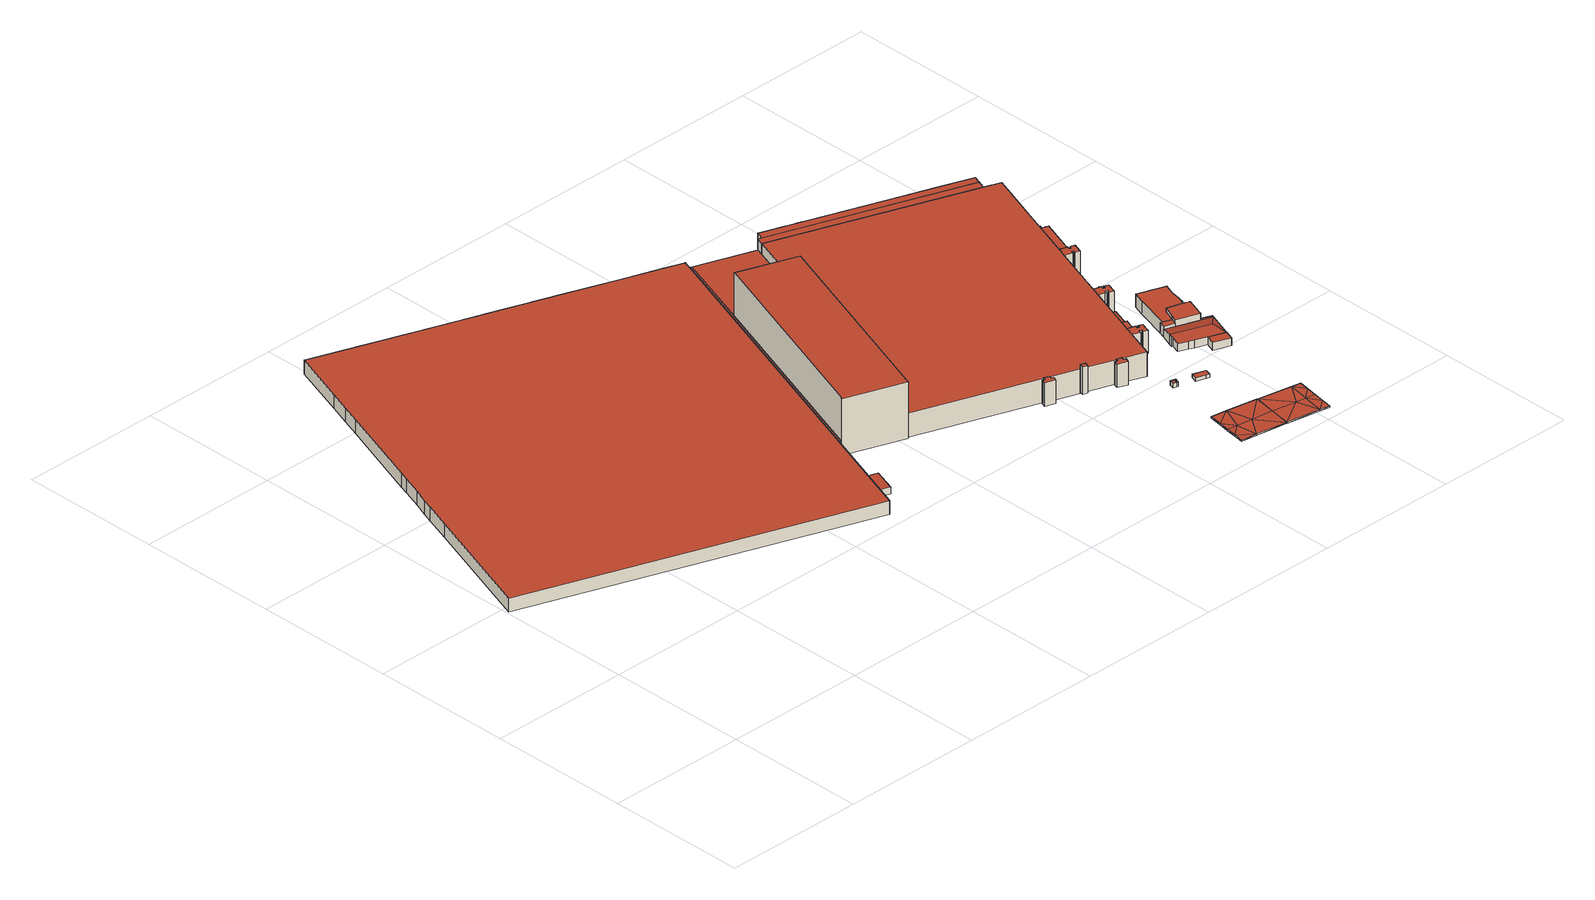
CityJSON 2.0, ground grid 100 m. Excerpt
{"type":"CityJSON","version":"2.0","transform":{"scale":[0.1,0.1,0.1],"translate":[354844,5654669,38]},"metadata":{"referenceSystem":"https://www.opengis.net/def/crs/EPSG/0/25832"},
"CityObjects":{
"building1":{"type":"Building","attributes":{"Geometrietyp2DReferenz":"3000","Gemeindeschluessel":"05315000","function":"51009_1610","roofType":"1000","measuredHeight":5.08},"geometry":[{"type":"Solid","lod":"2","boundaries":[[[[0,1,2,3]],[[4,5,1,0]],[[6,7,5,4]],[[3,2,7,6]],[[4,0,3,6]],[[1,5,7,2]]]],"semantics":{"surfaces":[{"type":"WallSurface"},{"type":"RoofSurface"},{"type":"GroundSurface"}],"values":[[0,0,0,0,1,2]]}}]},
"building2":{"type":"Building","attributes":{"Gemeindeschluessel":"05315000","Geometrietyp2DReferenz":"3000","function":"31001_2111"},"address":[{"country":"Germany","locality":"Köln","thoroughfareNumber":"6","thoroughfareName":"Edsel-Ford-Str."}],"children":["building2-1","building2-2","building2-3","building2-4","building2-5","building2-6","building2-7"]},
"building2-1":{"type":"BuildingPart","attributes":{"roofType":"1000","measuredHeight":9.84,"storeysAboveGround":1},"parents":["building2"],"geometry":[{"type":"Solid","lod":"2","boundaries":[[[[8,9,10,11]],[[12,13,9,8]],[[14,15,13,12]],[[16,17,15,14]],[[18,19,17,16]],[[20,21,19,18]],[[22,23,21,20]],[[24,25,23,22]],[[26,27,25,24]],[[28,29,27,26]],[[30,31,29,28]],[[32,33,31,30]],[[34,35,33,32]],[[36,37,35,34]],[[38,39,37,36]],[[40,41,39,38]],[[42,43,41,40]],[[44,45,43,42]],[[46,47,45,44]],[[48,49,47,46]],[[50,51,49,48]],[[52,53,51,50]],[[50,48,46,44,42,40,38,36,34,32,30,28,26,24,22,20,18,16,14,12,8,11,52]],[[9,13,15,17,19,21,23,25,27,29,31,33,35,37,39,41,43,45,47,49,51,53,10]],[[52,11,10,53]]]],"semantics":{"surfaces":[{"type":"WallSurface"},{"type":"RoofSurface"},{"type":"GroundSurface"},{"type":"ClosureSurface"}],"values":[[0,0,0,0,0,0,0,0,0,0,0,0,0,0,0,0,0,0,0,0,0,0,1,2,3]]}}]},
"building2-2":{"type":"BuildingPart","attributes":{"roofType":"1000","measuredHeight":9.87,"storeysAboveGround":1},"parents":["building2"],"geometry":[{"type":"MultiSurface","lod":"2","boundaries":[[[11,10,54,55]],[[56,57,53,52]],[[55,54,58,59]],[[56,52,11,55,59]],[[10,53,57,58,54]],[[53,10,11,52]],[[56,59,60,61]],[[58,57,61,60]]],"semantics":{"surfaces":[{"type":"WallSurface"},{"type":"RoofSurface"},{"type":"GroundSurface"},{"type":"ClosureSurface"}],"values":[0,0,0,1,2,3,0,3]}}]},
"building2-3":{"type":"BuildingPart","attributes":{"roofType":"1000","measuredHeight":9.78,"storeysAboveGround":1},"parents":["building2"],"geometry":[{"type":"Solid","lod":"2","boundaries":[[[[60,58,62,63]],[[64,65,57,61]],[[63,62,66,67]],[[64,61,60,63,67]],[[58,57,65,66,62]],[[60,61,57,58]],[[66,65,64,67]]]],"semantics":{"surfaces":[{"type":"WallSurface"},{"type":"RoofSurface"},{"type":"GroundSurface"},{"type":"ClosureSurface"}],"values":[[0,0,0,1,2,3,3]]}}]},
"building2-4":{"type":"BuildingPart","attributes":{"roofType":"1000","measuredHeight":9.75,"storeysAboveGround":1},"parents":["building2"],"geometry":[{"type":"MultiSurface","lod":"2","boundaries":[[[68,69,65,64]],[[67,66,70,71]],[[68,64,67,71]],[[65,69,70,66]],[[67,64,65,66]],[[68,72,73,69]],[[72,71,70,73]]],"semantics":{"surfaces":[{"type":"WallSurface"},{"type":"RoofSurface"},{"type":"GroundSurface"},{"type":"ClosureSurface"}],"values":[0,0,1,2,3,3,3]}}]},
"building2-5":{"type":"BuildingPart","attributes":{"roofType":"1000","measuredHeight":17.59,"storeysAboveGround":1},"parents":["building2"],"geometry":[{"type":"MultiSurface","lod":"2","boundaries":[[[74,75,69,76]],[[77,78,79,80]],[[80,74,76,81,77]],[[69,75,79,78,73]],[[81,76,68,72]],[[72,68,69,73]],[[74,80,79,75]],[[77,81,82,83]],[[73,78,83,82]]],"semantics":{"surfaces":[{"type":"WallSurface"},{"type":"RoofSurface"},{"type":"GroundSurface"},{"type":"ClosureSurface"}],"values":[0,0,1,2,0,3,3,0,3]}}]},
"building2-6":{"type":"BuildingPart","attributes":{"roofType":"1000","measuredHeight":17.57,"storeysAboveGround":1},"parents":["building2"],"geometry":[{"type":"MultiSurface","lod":"2","boundaries":[[[84,70,85,86]],[[87,88,78,83]],[[89,90,88,87]],[[91,92,90,89]],[[93,94,92,91]],[[95,96,94,93]],[[97,98,96,95]],[[99,100,98,97]],[[101,102,100,99]],[[103,104,102,101]],[[105,106,104,103]],[[107,108,106,105]],[[109,110,108,107]],[[111,112,110,109]],[[113,114,112,111]],[[115,116,114,113]],[[117,118,116,115]],[[119,120,118,117]],[[121,122,120,119]],[[123,124,122,121]],[[125,126,124,123]],[[127,128,126,125]],[[86,85,128,127]],[[125,123,121,119,117,115,113,111,109,107,105,103,101,99,97,95,93,91,89,87,83,82,84,86,127]],[[70,73,78,88,90,92,94,96,98,100,102,104,106,108,110,112,114,116,118,120,122,124,126,128,85]],[[84,82,72,71]],[[70,71,72,73]],[[82,83,78,73]]],"semantics":{"surfaces":[{"type":"WallSurface"},{"type":"RoofSurface"},{"type":"GroundSurface"},{"type":"ClosureSurface"}],"values":[0,0,0,0,0,0,0,0,0,0,0,0,0,0,0,0,0,0,0,0,0,0,0,1,2,0,3,3]}}]},
"building2-7":{"type":"BuildingPart","attributes":{"roofType":"1000","measuredHeight":17.78,"storeysAboveGround":1},"parents":["building2"],"geometry":[{"type":"MultiSurface","lod":"2","boundaries":[[[129,130,75,131]],[[132,133,130,129]],[[134,135,133,132]],[[136,137,135,134]],[[138,139,137,136]],[[140,141,139,138]],[[142,143,141,140]],[[144,145,143,142]],[[146,147,145,144]],[[148,149,147,146]],[[150,151,149,148]],[[152,79,151,150]],[[150,148,146,144,142,140,138,136,134,132,129,131,152]],[[130,133,135,137,139,141,143,145,147,149,151,79,75]],[[152,131,74,80]],[[75,79,80,74]]],"semantics":{"surfaces":[{"type":"WallSurface"},{"type":"RoofSurface"},{"type":"GroundSurface"},{"type":"ClosureSurface"}],"values":[0,0,0,0,0,0,0,0,0,0,0,0,1,2,0,3]}}]},
"building3":{"type":"Building","attributes":{"Geometrietyp2DReferenz":"3000","Gemeindeschluessel":"05315000","function":"31001_2111","roofType":"1000","measuredHeight":40.49},"address":[{"country":"Germany","locality":"Köln","thoroughfareNumber":"6","thoroughfareName":"Edsel-Ford-Str."}],"geometry":[{"type":"Solid","lod":"2","boundaries":[[[[153,154,155,156]],[[157,158,154,153]],[[159,160,158,157]],[[161,162,160,159]],[[163,164,162,161]],[[156,155,164,163]],[[161,159,157,153,156,163]],[[154,158,160,162,164,155]]]],"semantics":{"surfaces":[{"type":"WallSurface"},{"type":"RoofSurface"},{"type":"GroundSurface"}],"values":[[0,0,0,0,0,0,1,2]]}}]},
"building4":{"type":"Building","attributes":{"Geometrietyp2DReferenz":"3000","Gemeindeschluessel":"05315000","function":"31001_2111","roofType":"1000","measuredHeight":16.74,"storeysAboveGround":4},"address":[{"country":"Germany","locality":"Köln","thoroughfareNumber":"6","thoroughfareName":"Edsel-Ford-Str."}],"geometry":[{"type":"Solid","lod":"2","boundaries":[[[[165,166,167,168]],[[169,170,166,165]],[[171,172,170,169]],[[173,174,172,171]],[[175,176,174,173]],[[177,178,176,175]],[[179,180,178,177]],[[168,167,180,179]],[[177,175,173,171,169,165,168,179]],[[166,170,172,174,176,178,180,167]]]],"semantics":{"surfaces":[{"type":"WallSurface"},{"type":"RoofSurface"},{"type":"GroundSurface"}],"values":[[0,0,0,0,0,0,0,0,1,2]]}}]},
"building5":{"type":"Building","attributes":{"Geometrietyp2DReferenz":"3000","Gemeindeschluessel":"05315000","function":"31001_2111","roofType":"1000","measuredHeight":19.63},"address":[{"country":"Germany","locality":"Köln","thoroughfareNumber":"6","thoroughfareName":"Edsel-Ford-Str."}],"geometry":[{"type":"Solid","lod":"2","boundaries":[[[[181,182,183,184]],[[185,186,182,181]],[[187,188,186,185]],[[184,183,188,187]],[[185,181,184,187]],[[182,186,188,183]]]],"semantics":{"surfaces":[{"type":"WallSurface"},{"type":"RoofSurface"},{"type":"GroundSurface"}],"values":[[0,0,0,0,1,2]]}}]},
"building6":{"type":"Building","attributes":{"Geometrietyp2DReferenz":"3000","Gemeindeschluessel":"05315000","function":"31001_2111","roofType":"1000","measuredHeight":16.73,"storeysAboveGround":4},"address":[{"country":"Germany","locality":"Köln","thoroughfareNumber":"6","thoroughfareName":"Edsel-Ford-Str."}],"geometry":[{"type":"Solid","lod":"2","boundaries":[[[[189,190,191,192]],[[193,194,190,189]],[[195,196,194,193]],[[197,198,196,195]],[[199,200,198,197]],[[201,202,200,199]],[[203,204,202,201]],[[192,191,204,203]],[[201,199,197,195,193,189,192,203]],[[190,194,196,198,200,202,204,191]]]],"semantics":{"surfaces":[{"type":"WallSurface"},{"type":"RoofSurface"},{"type":"GroundSurface"}],"values":[[0,0,0,0,0,0,0,0,1,2]]}}]},
"building7":{"type":"Building","attributes":{"Geometrietyp2DReferenz":"3000","Gemeindeschluessel":"05315000","function":"53001_1800","roofType":"9999","measuredHeight":1},"geometry":[{"type":"Solid","lod":"2","boundaries":[[[[205,206,207]],[[206,208,207]],[[209,210,205]],[[210,206,205]],[[211,212,209]],[[212,210,209]],[[213,214,211]],[[214,212,211]],[[215,216,213]],[[216,214,213]],[[217,218,215]],[[218,216,215]],[[219,220,217]],[[220,218,217]],[[221,222,219]],[[222,220,219]],[[223,224,221]],[[224,222,221]],[[225,226,223]],[[226,224,223]],[[227,228,225]],[[228,226,225]],[[229,230,227]],[[230,228,227]],[[231,232,229]],[[232,230,229]],[[233,234,231]],[[234,232,231]],[[235,236,233]],[[236,234,233]],[[237,238,235]],[[238,236,235]],[[239,240,237]],[[240,238,237]],[[207,208,239]],[[208,240,239]],[[226,228,230]],[[226,230,241]],[[241,230,242]],[[242,230,232]],[[242,232,243]],[[243,232,234]],[[243,234,244]],[[244,234,236]],[[244,236,245]],[[245,236,240]],[[240,236,238]],[[206,210,212]],[[206,212,245]],[[245,212,244]],[[244,212,214]],[[244,214,243]],[[243,214,216]],[[243,216,242]],[[242,216,218]],[[242,218,241]],[[241,218,222]],[[222,218,220]],[[222,224,241]],[[241,224,226]],[[206,245,208]],[[208,245,240]],[[246,247,215]],[[247,217,215]],[[247,248,217]],[[248,221,217]],[[221,219,217]],[[221,248,223]],[[248,225,223]],[[205,207,249]],[[207,239,249]],[[225,229,227]],[[225,248,229]],[[248,247,229]],[[247,231,229]],[[247,246,231]],[[246,233,231]],[[246,250,233]],[[250,235,233]],[[250,249,235]],[[249,239,235]],[[239,237,235]],[[205,211,209]],[[205,249,211]],[[249,250,211]],[[250,213,211]],[[250,246,213]],[[246,215,213]]]],"semantics":{"surfaces":[{"type":"WallSurface"},{"type":"GroundSurface"},{"type":"RoofSurface"}],"values":[[0,0,0,0,0,0,0,0,0,0,0,0,0,0,0,0,0,0,0,0,0,0,0,0,0,0,0,0,0,0,0,0,0,0,0,0,1,1,1,1,1,1,1,1,1,1,1,1,1,1,1,1,1,1,1,1,1,1,1,1,1,1,2,2,2,2,2,2,2,2,2,2,2,2,2,2,2,2,2,2,2,2,2,2,2,2,2,2]]}}]},
"building8":{"type":"Building","attributes":{"Geometrietyp2DReferenz":"3000","Gemeindeschluessel":"05315000","function":"31001_2111","roofType":"1000","measuredHeight":3,"storeysAboveGround":1},"address":[{"country":"Germany","locality":"Köln","thoroughfareNumber":"4","thoroughfareName":"Edsel-Ford-Str."}],"geometry":[{"type":"Solid","lod":"2","boundaries":[[[[251,252,253,254]],[[255,256,252,251]],[[257,258,256,255]],[[254,253,258,257]],[[255,251,254,257]],[[252,256,258,253]]]],"semantics":{"surfaces":[{"type":"WallSurface"},{"type":"RoofSurface"},{"type":"GroundSurface"}],"values":[[0,0,0,0,1,2]]}}]},
"building9":{"type":"Building","attributes":{"Geometrietyp2DReferenz":"3000","Gemeindeschluessel":"05315000","function":"51009_1610","roofType":"1000","measuredHeight":3.01},"geometry":[{"type":"Solid","lod":"2","boundaries":[[[[259,260,252,251]],[[261,262,260,259]],[[255,256,262,261]],[[251,252,256,255]],[[261,259,251,255]],[[260,262,256,252]]]],"semantics":{"surfaces":[{"type":"WallSurface"},{"type":"RoofSurface"},{"type":"GroundSurface"}],"values":[[0,0,0,0,1,2]]}}]},
"building10":{"type":"Building","attributes":{"Geometrietyp2DReferenz":"3000","Gemeindeschluessel":"05315000","function":"51009_1611","roofType":"1000","measuredHeight":2.45},"geometry":[{"type":"Solid","lod":"2","boundaries":[[[[263,264,265,266]],[[267,268,264,263]],[[269,270,268,267]],[[271,272,270,269]],[[266,265,272,271]],[[269,267,263,266,271]],[[264,268,270,272,265]]]],"semantics":{"surfaces":[{"type":"WallSurface"},{"type":"RoofSurface"},{"type":"GroundSurface"}],"values":[[0,0,0,0,0,1,2]]}}]},
"building11":{"type":"Building","attributes":{"Geometrietyp2DReferenz":"3000","Gemeindeschluessel":"05315000","function":"31001_2111","roofType":"1000","measuredHeight":16.61,"storeysAboveGround":4},"address":[{"country":"Germany","locality":"Köln","thoroughfareNumber":"6","thoroughfareName":"Edsel-Ford-Str."}],"geometry":[{"type":"Solid","lod":"2","boundaries":[[[[273,274,275,276]],[[277,278,274,273]],[[279,280,278,277]],[[281,282,280,279]],[[283,284,282,281]],[[285,286,284,283]],[[287,288,286,285]],[[289,290,288,287]],[[291,292,290,289]],[[293,294,292,291]],[[295,296,294,293]],[[276,275,296,295]],[[293,291,289,287,285,283,281,279,277,273,276,295]],[[274,278,280,282,284,286,288,290,292,294,296,275]]]],"semantics":{"surfaces":[{"type":"WallSurface"},{"type":"RoofSurface"},{"type":"GroundSurface"}],"values":[[0,0,0,0,0,0,0,0,0,0,0,0,1,2]]}}]},
"building12":{"type":"Building","attributes":{"Geometrietyp2DReferenz":"3000","Gemeindeschluessel":"05315000","function":"51009_1610","roofType":"1000","measuredHeight":6.08},"geometry":[{"type":"Solid","lod":"2","boundaries":[[[[297,298,299,300]],[[301,302,298,297]],[[303,304,302,301]],[[305,306,304,303]],[[307,308,306,305]],[[309,310,308,307]],[[311,312,310,309]],[[313,314,312,311]],[[300,299,314,313]],[[311,309,307,305,303,301,297,300,313]],[[298,302,304,306,308,310,312,314,299]]]],"semantics":{"surfaces":[{"type":"WallSurface"},{"type":"RoofSurface"},{"type":"GroundSurface"}],"values":[[0,0,0,0,0,0,0,0,0,1,2]]}}]},
"building13":{"type":"Building","attributes":{"Geometrietyp2DReferenz":"3000","Gemeindeschluessel":"05315000","function":"31001_2111","roofType":"1000","measuredHeight":3.47,"storeysAboveGround":1},"address":[{"country":"Germany","locality":"Köln","thoroughfareNumber":"6","thoroughfareName":"Edsel-Ford-Str."}],"geometry":[{"type":"Solid","lod":"2","boundaries":[[[[315,316,317,318]],[[319,320,316,315]],[[321,322,320,319]],[[323,324,322,321]],[[325,326,324,323]],[[318,317,326,325]],[[323,321,319,315,318,325]],[[316,320,322,324,326,317]]]],"semantics":{"surfaces":[{"type":"WallSurface"},{"type":"RoofSurface"},{"type":"GroundSurface"}],"values":[[0,0,0,0,0,0,1,2]]}}]},
"building14":{"type":"Building","attributes":{"Geometrietyp2DReferenz":"3000","Gemeindeschluessel":"05315000","function":"31001_2111","roofType":"1000","measuredHeight":16.5,"storeysAboveGround":4},"address":[{"country":"Germany","locality":"Köln","thoroughfareNumber":"6","thoroughfareName":"Edsel-Ford-Str."}],"geometry":[{"type":"Solid","lod":"2","boundaries":[[[[327,328,329,330]],[[331,332,328,327]],[[333,334,332,331]],[[335,336,334,333]],[[337,338,336,335]],[[339,340,338,337]],[[341,342,340,339]],[[343,344,342,341]],[[345,346,344,343]],[[347,348,346,345]],[[349,350,348,347]],[[351,352,350,349]],[[330,329,352,351]],[[349,347,345,343,341,339,337,335,333,331,327,330,351]],[[328,332,334,336,338,340,342,344,346,348,350,352,329]]]],"semantics":{"surfaces":[{"type":"WallSurface"},{"type":"RoofSurface"},{"type":"GroundSurface"}],"values":[[0,0,0,0,0,0,0,0,0,0,0,0,0,1,2]]}}]},
"building15":{"type":"Building","attributes":{"Gemeindeschluessel":"05315000","Geometrietyp2DReferenz":"3000","function":"31001_2111"},"address":[{"country":"Germany","locality":"Köln","thoroughfareNumber":"6","thoroughfareName":"Edsel-Ford-Str."}],"children":["building15-1","building15-2","building15-3","building15-4"]},
"building15-1":{"type":"BuildingPart","attributes":{"roofType":"5000","measuredHeight":7.14,"storeysAboveGround":1},"parents":["building15"],"geometry":[{"type":"Solid","lod":"2","boundaries":[[[[353,354,355,356]],[[357,358,354,353]],[[359,360,358,357]],[[361,362,360,359]],[[363,364,362,361]],[[365,366,364,363]],[[367,368,366,365]],[[369,370,371,372]],[[373,374,375,376]],[[365,363,361,359,357,353,356,373,377]],[[373,376,377]],[[376,369,372,367,365,377]],[[354,358,360,362,364,366,368,371,370,375,374,355]],[[367,372,371,368]],[[376,375,370,369]],[[373,356,355,374]]]],"semantics":{"surfaces":[{"type":"WallSurface"},{"type":"RoofSurface"},{"type":"GroundSurface"},{"type":"ClosureSurface"}],"values":[[0,0,0,0,0,0,0,0,0,1,1,1,2,3,3,3]]}}]},
"building15-2":{"type":"BuildingPart","attributes":{"roofType":"1000","measuredHeight":5.44,"storeysAboveGround":1},"parents":["building15"],"geometry":[{"type":"MultiSurface","lod":"2","boundaries":[[[378,355,379,380]],[[381,382,374,383]],[[380,379,382,381]],[[383,378,380,381]],[[355,374,382,379]],[[378,383,373,356]],[[374,355,356,373]]],"semantics":{"surfaces":[{"type":"WallSurface"},{"type":"RoofSurface"},{"type":"GroundSurface"},{"type":"ClosureSurface"}],"values":[0,0,0,1,2,0,3]}}]},
"building15-3":{"type":"BuildingPart","attributes":{"roofType":"1000","measuredHeight":5.4,"storeysAboveGround":1},"parents":["building15"],"geometry":[{"type":"Solid","lod":"2","boundaries":[[[[384,385,370,369]],[[386,387,385,384]],[[376,375,387,386]],[[386,384,369,376]],[[385,387,375,370]],[[369,370,375,376]]]],"semantics":{"surfaces":[{"type":"WallSurface"},{"type":"RoofSurface"},{"type":"GroundSurface"},{"type":"ClosureSurface"}],"values":[[0,0,0,1,2,3]]}}]},
"building15-4":{"type":"BuildingPart","attributes":{"roofType":"1000","measuredHeight":7.57,"storeysAboveGround":1},"parents":["building15"],"geometry":[{"type":"MultiSurface","lod":"2","boundaries":[[[388,389,368,390]],[[391,392,389,388]],[[393,394,392,391]],[[395,371,394,393]],[[393,391,388,390,395]],[[389,392,394,371,368]],[[395,390,367,372]],[[368,371,372,367]]],"semantics":{"surfaces":[{"type":"WallSurface"},{"type":"RoofSurface"},{"type":"GroundSurface"},{"type":"ClosureSurface"}],"values":[0,0,0,0,1,2,0,3]}}]},
"building16":{"type":"Building","attributes":{"Geometrietyp2DReferenz":"3000","Gemeindeschluessel":"05315000","function":"31001_2000","roofType":"1000","measuredHeight":4.68},"address":[{"country":"Germany","locality":"Köln","thoroughfareNumber":"6","thoroughfareName":"Edsel-Ford-Str."}],"geometry":[{"type":"Solid","lod":"2","boundaries":[[[[396,397,398,399]],[[400,401,397,396]],[[402,403,401,400]],[[404,405,403,402]],[[406,407,405,404]],[[399,398,407,406]],[[404,402,400,396,399,406]],[[397,401,403,405,407,398]]]],"semantics":{"surfaces":[{"type":"WallSurface"},{"type":"RoofSurface"},{"type":"GroundSurface"}],"values":[[0,0,0,0,0,0,1,2]]}}]},
"building17":{"type":"Building","attributes":{"Gemeindeschluessel":"05315000","Geometrietyp2DReferenz":"3000","function":"31001_2111"},"address":[{"country":"Germany","locality":"Köln","thoroughfareNumber":"6","thoroughfareName":"Edsel-Ford-Str."}],"children":["building17-1","building17-2"]},
"building17-1":{"type":"BuildingPart","attributes":{"roofType":"1000","measuredHeight":11.81,"storeysAboveGround":2},"parents":["building17"],"geometry":[{"type":"MultiSurface","lod":"2","boundaries":[[[408,409,410,411]],[[412,413,409,408]],[[414,415,413,412]],[[416,417,415,414]],[[418,419,420,421]],[[422,423,419,418]],[[424,425,423,422]],[[426,427,425,424]],[[428,429,427,426]],[[411,410,429,428]],[[426,424,422,418,421,416,414,412,408,411,428]],[[409,413,415,417,420,419,423,425,427,429,410]],[[416,421,430,431]],[[420,417,431,430]]],"semantics":{"surfaces":[{"type":"WallSurface"},{"type":"RoofSurface"},{"type":"GroundSurface"},{"type":"ClosureSurface"}],"values":[0,0,0,0,0,0,0,0,0,0,1,2,0,3]}}]},
"building17-2":{"type":"BuildingPart","attributes":{"roofType":"1000","measuredHeight":2.98,"storeysAboveGround":2},"address":[{"country":"Germany","locality":"Köln","thoroughfareNumber":"6","thoroughfareName":"Edsel-Ford-Str."}],"parents":["building17"],"geometry":[{"type":"Solid","lod":"2","boundaries":[[[[432,433,434,435]],[[430,420,433,432]],[[435,434,417,431]],[[430,432,435,431]],[[433,420,417,434]],[[430,431,417,420]]]],"semantics":{"surfaces":[{"type":"WallSurface"},{"type":"RoofSurface"},{"type":"GroundSurface"},{"type":"ClosureSurface"}],"values":[[0,0,0,1,2,3]]}}]},
"building18":{"type":"Building","attributes":{"Geometrietyp2DReferenz":"3000","Gemeindeschluessel":"05315000","function":"31001_2111","roofType":"1000","measuredHeight":5.55,"storeysAboveGround":1},"address":[{"country":"Germany","locality":"Köln","thoroughfareNumber":"6","thoroughfareName":"Edsel-Ford-Str."}],"geometry":[{"type":"Solid","lod":"2","boundaries":[[[[436,437,438,439]],[[440,441,437,436]],[[442,443,441,440]],[[439,438,443,442]],[[440,436,439,442]],[[437,441,443,438]]]],"semantics":{"surfaces":[{"type":"WallSurface"},{"type":"RoofSurface"},{"type":"GroundSurface"}],"values":[[0,0,0,0,1,2]]}}]},
"building19":{"type":"Building","attributes":{"name":"Windtunnel","Geometrietyp2DReferenz":"3000","Gemeindeschluessel":"05315000","function":"31001_2111","roofType":"1000","measuredHeight":9.36,"storeysAboveGround":1},"address":[{"country":"Germany","locality":"Köln","thoroughfareNumber":"6","thoroughfareName":"Edsel-Ford-Str."}],"geometry":[{"type":"Solid","lod":"2","boundaries":[[[[444,445,446,447]],[[448,449,445,444]],[[450,451,449,448]],[[452,453,451,450]],[[454,455,453,452]],[[456,457,455,454]],[[458,459,457,456]],[[460,461,459,458]],[[462,463,461,460]],[[464,465,463,462]],[[466,467,465,464]],[[468,469,467,466]],[[470,471,469,468]],[[472,415,471,470]],[[473,413,415,472]],[[474,409,413,473]],[[475,476,409,474]],[[447,446,476,475]],[[474,473,472,470,468,466,464,462,460,458,456,454,452,450,448,444,447,475]],[[445,449,451,453,455,457,459,461,463,465,467,469,471,415,413,409,476,446]]]],"semantics":{"surfaces":[{"type":"WallSurface"},{"type":"RoofSurface"},{"type":"GroundSurface"}],"values":[[0,0,0,0,0,0,0,0,0,0,0,0,0,0,0,0,0,0,1,2]]}}]},
"building20":{"type":"Building","attributes":{"Geometrietyp2DReferenz":"3000","Gemeindeschluessel":"05315000","function":"31001_2111","roofType":"1000","measuredHeight":16.63,"storeysAboveGround":4},"address":[{"country":"Germany","locality":"Köln","thoroughfareNumber":"6","thoroughfareName":"Edsel-Ford-Str."}],"geometry":[{"type":"Solid","lod":"2","boundaries":[[[[477,478,479,480]],[[481,482,478,477]],[[483,484,482,481]],[[485,486,484,483]],[[487,488,486,485]],[[489,490,488,487]],[[491,492,490,489]],[[493,494,492,491]],[[495,496,494,493]],[[497,498,496,495]],[[499,500,498,497]],[[480,479,500,499]],[[497,495,493,491,489,487,485,483,481,477,480,499]],[[478,482,484,486,488,490,492,494,496,498,500,479]]]],"semantics":{"surfaces":[{"type":"WallSurface"},{"type":"RoofSurface"},{"type":"GroundSurface"}],"values":[[0,0,0,0,0,0,0,0,0,0,0,0,1,2]]}}]},
"building21":{"type":"Building","attributes":{"Geometrietyp2DReferenz":"3000","Gemeindeschluessel":"05315000","function":"51009_1610","roofType":"1000","measuredHeight":6.18},"geometry":[{"type":"Solid","lod":"2","boundaries":[[[[501,502,503,504]],[[505,506,502,501]],[[507,508,506,505]],[[509,510,508,507]],[[511,512,510,509]],[[513,514,512,511]],[[515,516,514,513]],[[517,518,516,515]],[[519,520,518,517]],[[521,522,520,519]],[[523,524,522,521]],[[525,526,524,523]],[[527,528,526,525]],[[504,503,528,527]],[[525,523,521,519,517,515,513,511,509,507,505,501,504,527]],[[502,506,508,510,512,514,516,518,520,522,524,526,528,503]]]],"semantics":{"surfaces":[{"type":"WallSurface"},{"type":"RoofSurface"},{"type":"GroundSurface"}],"values":[[0,0,0,0,0,0,0,0,0,0,0,0,0,0,1,2]]}}]}
},
"vertices":[
[2592,1404,81],[2592,1404,31],[2507,1434,31],[2507,1434,81],[2534,1239,81],[2534,1239,31],[2449,1269,81],[2449,1269,31],
[6,1944,117],[6,1944,19],[2384,1098,19],[2384,1098,117],[308,2793,117],[308,2793,19],[376,2985,117],[376,2985,19],[402,3058,117],[402,3058,19],[440,3164,117],[440,3164,19],[488,3301,117],[488,3301,19],[512,3367,117],[512,3367,19],[731,3984,117],[731,3984,19],[777,4115,117],[777,4115,19],[832,4268,117],[832,4268,19],[973,4665,117],[973,4665,19],[1822,4364,117],[1822,4364,19],[2001,4300,117],[2001,4300,19],[2181,4236,117],[2181,4236,19],[2382,4165,117],[2382,4165,19],[2399,4159,117],[2399,4159,19],[2647,4071,117],[2647,4071,19],[2932,3969,117],[2932,3969,19],[3217,3868,117],[3217,3868,19],[3346,3822,117],[3346,3822,19],[3351,3821,117],[3351,3821,19],[3332,3767,117],[3332,3767,19],
[2388,1097,19],[2388,1097,117],[3335,3766,117],[3335,3766,19],[2629,1777,19],[2629,1777,117],[2629,1777,116],[3335,3766,116],
[2642,1772,19],[2642,1772,116],[3349,3761,116],[3349,3761,19],[3149,3199,19],[3149,3199,116],
[3761,3615,116],[3761,3615,19],[3562,3052,19],[3562,3052,116],[3743,3563,116],[3743,3563,19],
[3785,3606,195],[3785,3606,19],[3761,3615,195],[5124,3069,195],[5124,3069,19],[5143,3124,19],[5143,3124,195],[3743,3563,195],[3743,3563,194],[5124,3069,194],
[3562,3052,194],[3054,1623,19],[3054,1623,194],[5239,3028,194],[5239,3028,19],[5127,2715,194],[5127,2715,19],[5102,2644,194],[5102,2644,19],[4967,2262,194],[4967,2262,19],[4942,2192,194],[4942,2192,19],[4889,2045,194],[4889,2045,19],[4859,1958,194],[4859,1958,19],[4849,1932,194],[4849,1932,19],[4835,1891,194],[4835,1891,19],[4806,1810,194],[4806,1810,19],[4781,1740,194],[4781,1740,19],[4719,1565,194],[4719,1565,19],[4645,1357,194],[4645,1357,19],[4620,1287,194],[4620,1287,19],[4551,1091,194],[4551,1091,19],[4395,1147,194],[4395,1147,19],[4359,1159,194],[4359,1159,19],[4168,1227,194],[4168,1227,19],[4134,1239,194],[4134,1239,19],[3942,1307,194],[3942,1307,19],[3907,1320,194],[3907,1320,19],
[3804,3659,196],[3804,3659,19],[3785,3606,196],[3903,3624,196],[3903,3624,19],[3938,3612,196],[3938,3612,19],[4028,3580,196],[4028,3580,19],[4058,3569,196],[4058,3569,19],[4101,3554,196],[4101,3554,19],[4492,3415,196],[4492,3415,19],[4709,3338,196],[4709,3338,19],[4841,3291,196],[4841,3291,19],[4912,3266,196],[4912,3266,19],[5162,3177,196],[5162,3177,19],[5143,3124,196],
[3149,3199,426],[3149,3199,21],[2642,1772,21],[2642,1772,426],[3562,3052,426],[3562,3052,21],[3054,1623,426],[3054,1623,21],[3050,1612,426],[3050,1612,21],[2637,1759,426],[2637,1759,21],
[3900,1301,198],[3900,1301,30],[3882,1307,30],[3882,1307,198],[3907,1320,198],[3907,1320,30],[3942,1307,198],[3942,1307,30],[3936,1288,198],[3936,1288,30],[3953,1282,198],[3953,1282,30],[3942,1252,198],[3942,1252,30],[3871,1277,198],[3871,1277,30],
[4168,1227,227],[4168,1227,31],[4134,1239,31],[4134,1239,227],[4156,1196,227],[4156,1196,31],[4123,1208,227],[4123,1208,31],
[4352,1141,198],[4352,1141,30],[4335,1147,30],[4335,1147,198],[4359,1159,198],[4359,1159,30],[4395,1147,198],[4395,1147,30],[4388,1128,198],[4388,1128,30],[4405,1122,198],[4405,1122,30],[4394,1091,198],[4394,1091,30],[4324,1116,198],[4324,1116,30],
[5032,77,97],[5032,77,87],[5045,154,97],[5045,154,87],[5019,4,97],[5019,4,87],[4950,16,97],[4950,16,87],[4712,57,96],[4712,57,86],[4710,58,96],[4710,58,86],[4493,95,93],[4493,95,83],[4384,113,91],[4384,113,81],[4396,182,91],[4396,182,81],[4408,258,91],[4408,258,81],[4421,336,91],[4421,336,81],[4436,426,91],[4436,426,81],[4544,408,93],[4544,408,83],[4760,366,96],[4760,366,86],[4767,364,96],[4767,364,86],[5002,317,97],[5002,317,87],[5071,305,97],[5071,305,87],[5058,232,97],[5058,232,87],[4477,247,82],[4586,229,84],[4735,206,86],[4907,177,87],[4976,166,87],[4735,206,96],[4586,229,94],[4477,247,92],[4976,166,97],[4907,177,97],
[4591,901,65],[4591,901,35],[4568,909,35],[4568,909,65],[4579,866,65],[4579,866,35],[4556,874,65],[4556,874,35],
[4601,898,65],[4601,898,35],[4589,863,65],[4589,863,35],
[4810,847,57],[4810,847,33],[4720,877,33],[4720,877,57],[4795,803,57],[4795,803,33],[4774,810,57],[4774,810,33],[4705,832,57],[4705,832,33],
[4699,1338,196],[4699,1338,30],[4645,1357,30],[4645,1357,196],[4693,1320,196],[4693,1320,30],[4707,1315,196],[4707,1315,30],[4713,1333,196],[4713,1333,30],[4744,1322,196],[4744,1322,30],[4719,1251,196],[4719,1251,30],[4689,1262,196],[4689,1262,30],[4696,1282,196],[4696,1282,30],[4681,1287,196],[4681,1287,30],[4674,1267,196],[4674,1267,30],[4620,1287,196],[4620,1287,30],
[4817,1530,90],[4817,1530,29],[4719,1565,29],[4719,1565,90],[4815,1527,90],[4815,1527,29],[4743,1322,90],[4743,1322,29],[4713,1333,90],[4713,1333,29],[4707,1315,90],[4707,1315,29],[4693,1320,90],[4693,1320,29],[4699,1338,90],[4699,1338,29],[4645,1357,90],[4645,1357,29],
[4826,1724,65],[4826,1724,31],[4781,1740,31],[4781,1740,65],[4816,1696,65],[4816,1696,31],[4868,1678,65],[4868,1678,31],[4817,1530,65],[4817,1530,31],[4719,1565,65],[4719,1565,31],
[4860,1791,195],[4860,1791,30],[4806,1810,30],[4806,1810,195],[4854,1773,195],[4854,1773,30],[4868,1768,195],[4868,1768,30],[4874,1786,195],[4874,1786,30],[4905,1775,195],[4905,1775,30],[4880,1704,195],[4880,1704,30],[4849,1715,195],[4849,1715,30],[4856,1735,195],[4856,1735,30],[4842,1740,195],[4842,1740,30],[4835,1720,195],[4835,1720,30],[4826,1724,195],[4826,1724,30],[4781,1740,195],[4781,1740,30],
[4968,1105,80],[4968,1105,26],[5049,1076,26],[5049,1076,80],[4932,1122,80],[4932,1122,26],[4864,1147,80],[4864,1147,26],[4887,1210,93],[4887,1210,26],[4879,1213,93],[4879,1213,26],[4887,1235,98],[4887,1235,26],[4918,1321,80],[4918,1321,26],[5149,1239,80],[5149,1239,26],[4992,1295,26],[4992,1295,80],[5165,1032,80],[5165,1032,26],[5229,1210,26],[5229,1210,80],[5152,1138,98],
[5049,1076,81],[5025,1009,26],[5025,1009,81],[5142,967,81],[5142,967,26],[5165,1032,81],
[5154,1253,80],[5154,1253,26],[5234,1225,80],[5234,1225,26],
[4934,1366,102],[4934,1366,26],[4918,1321,102],[4946,1362,102],[4946,1362,26],[5009,1339,102],[5009,1339,26],[4992,1295,102],
[4914,1908,76],[4914,1908,29],[4849,1932,29],[4849,1932,76],[4979,1933,76],[4979,1933,29],[4934,1807,76],[4934,1807,29],[4899,1867,76],[4899,1867,29],[4835,1891,76],[4835,1891,29],
[5009,1339,127],[5009,1339,8],[4992,1295,8],[4992,1295,127],[5044,1425,127],[5044,1425,8],[5152,1393,127],[5152,1393,8],[5168,1387,127],[5168,1387,8],[5193,1378,127],[5193,1378,8],[5188,1380,8],[5188,1380,127],[5193,1377,127],[5193,1377,8],[5198,1376,127],[5198,1376,8],[5154,1253,127],[5154,1253,8],[5149,1239,127],[5149,1239,8],[5188,1380,37],[5168,1387,37],
[5191,1390,37],[5191,1390,8],[5172,1397,8],[5172,1397,37],
[4954,2021,86],[4954,2021,30],[4889,2045,30],[4889,2045,86],[4923,1934,86],[4923,1934,30],[4859,1958,86],[4859,1958,30],
[5051,1692,101],[5051,1692,8],[5021,1610,8],[5021,1610,101],[5197,1640,101],[5197,1640,8],[5243,1623,101],[5243,1623,8],[5213,1539,101],[5213,1539,8],[5214,1539,101],[5214,1539,8],[5204,1481,101],[5204,1481,8],[5192,1449,101],[5192,1449,8],[5198,1447,101],[5198,1447,8],[5194,1436,101],[5194,1436,8],[5188,1438,101],[5188,1438,8],[5177,1420,101],[5177,1420,8],[5166,1410,101],[5166,1410,8],[5155,1401,101],[5155,1401,8],[5152,1393,101],[5044,1425,101],[5009,1339,101],[4946,1362,101],[4946,1362,8],
[5021,2243,196],[5021,2243,29],[4967,2262,29],[4967,2262,196],[5015,2225,196],[5015,2225,29],[5029,2220,196],[5029,2220,29],[5035,2238,196],[5035,2238,29],[5066,2227,196],[5066,2227,29],[5041,2157,196],[5041,2157,29],[5010,2168,196],[5010,2168,29],[5017,2187,196],[5017,2187,29],[5003,2193,196],[5003,2193,29],[4996,2173,196],[4996,2173,29],[4942,2192,196],[4942,2192,29],
[5156,2624,90],[5156,2624,28],[5102,2644,28],[5102,2644,90],[5163,2642,90],[5163,2642,28],[5177,2637,90],[5177,2637,28],[5171,2619,90],[5171,2619,28],[5201,2608,90],[5201,2608,28],[5216,2603,90],[5216,2603,28],[5080,2222,90],[5080,2222,28],[5066,2227,90],[5066,2227,28],[5035,2238,90],[5035,2238,28],[5029,2220,90],[5029,2220,28],[5015,2225,90],[5015,2225,28],[5021,2243,90],[5021,2243,28],[4967,2262,90],[4967,2262,28]
]}
